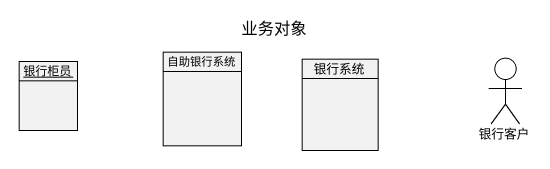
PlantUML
@startuml
title 业务对象
allowmixing
hide circle
hide empty members
object 银行柜员
class 自助银行系统
class 银行系统
actor 银行客户
@enduml
